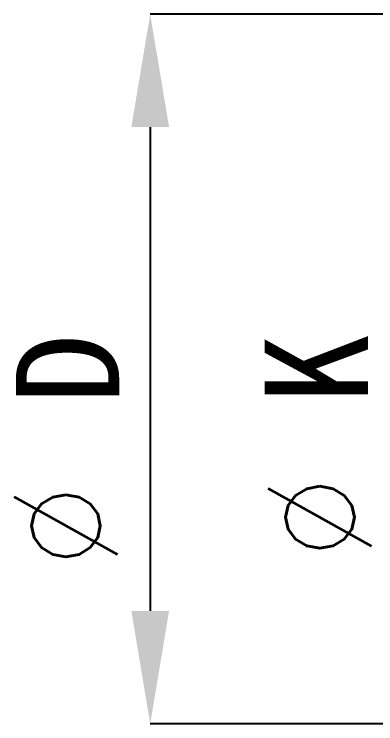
# Model space of a CAD drawing. Extents: x 1620 to 2878, y -792 to 791.
# Drawn here: x 2078.72 to 2092.72, y -443.25 to -415.75 of the extents above; entities that cross this region are included whole.
import ezdxf
from ezdxf.enums import TextEntityAlignment as Align

# ---------------------------------------------------------------- set-up
doc = ezdxf.new("R2010")
doc.units = 0
doc.header["$MEASUREMENT"] = 0
doc.layers.get('0').update_dxf_attribs({"linetype": 'CONTINUOUS'})
doc.layers.add('BZ', color=7, linetype='CONTINUOUS')
doc.styles.add('HZTXT', font='txt.shx', dxfattribs={"bigfont": 'hztxt.shx'})
doc.styles.get("Standard").update_dxf_attribs({"font": 'SimSun.ttf', "width": 0.6})

msp = doc.modelspace()

# ---------------------------------------------------------------- linework, layer by layer
at = {"layer": 'BZ'}
for p, q in [((2103.98373, -415.75327), (2083.98373, -415.75327)), ((2083.98373, -420.12827), (2083.98373, -438.87827)), ((2103.98373, -443.25327), (2083.98373, -443.25327))]:
    msp.add_line(p, q, dxfattribs=at)
for points in [[(2083.25456, -420.12827), (2084.71289, -420.12827), (2083.98373, -415.75327)], [(2083.25456, -438.87827), (2084.71289, -438.87827), (2083.98373, -443.25327)]]:
    msp.add_solid(points, dxfattribs=at)

# ---------------------------------------------------------------- texts
at = {"style": 'HZTXT'}
for p in [(2092.55225, -436.96446), (2082.71853, -437.29199)]:
    msp.add_text('%%c', height=4, rotation=90, dxfattribs=at).set_placement(p)
for tag, p in [('D', (2083.98373, -429.50327)), ('K', (2093.60873, -429.50327))]:
    msp.add_attdef(tag, text='', height=4, rotation=90).set_placement(p, align=Align.BOTTOM_CENTER)

doc.saveas('drawing.dxf')
